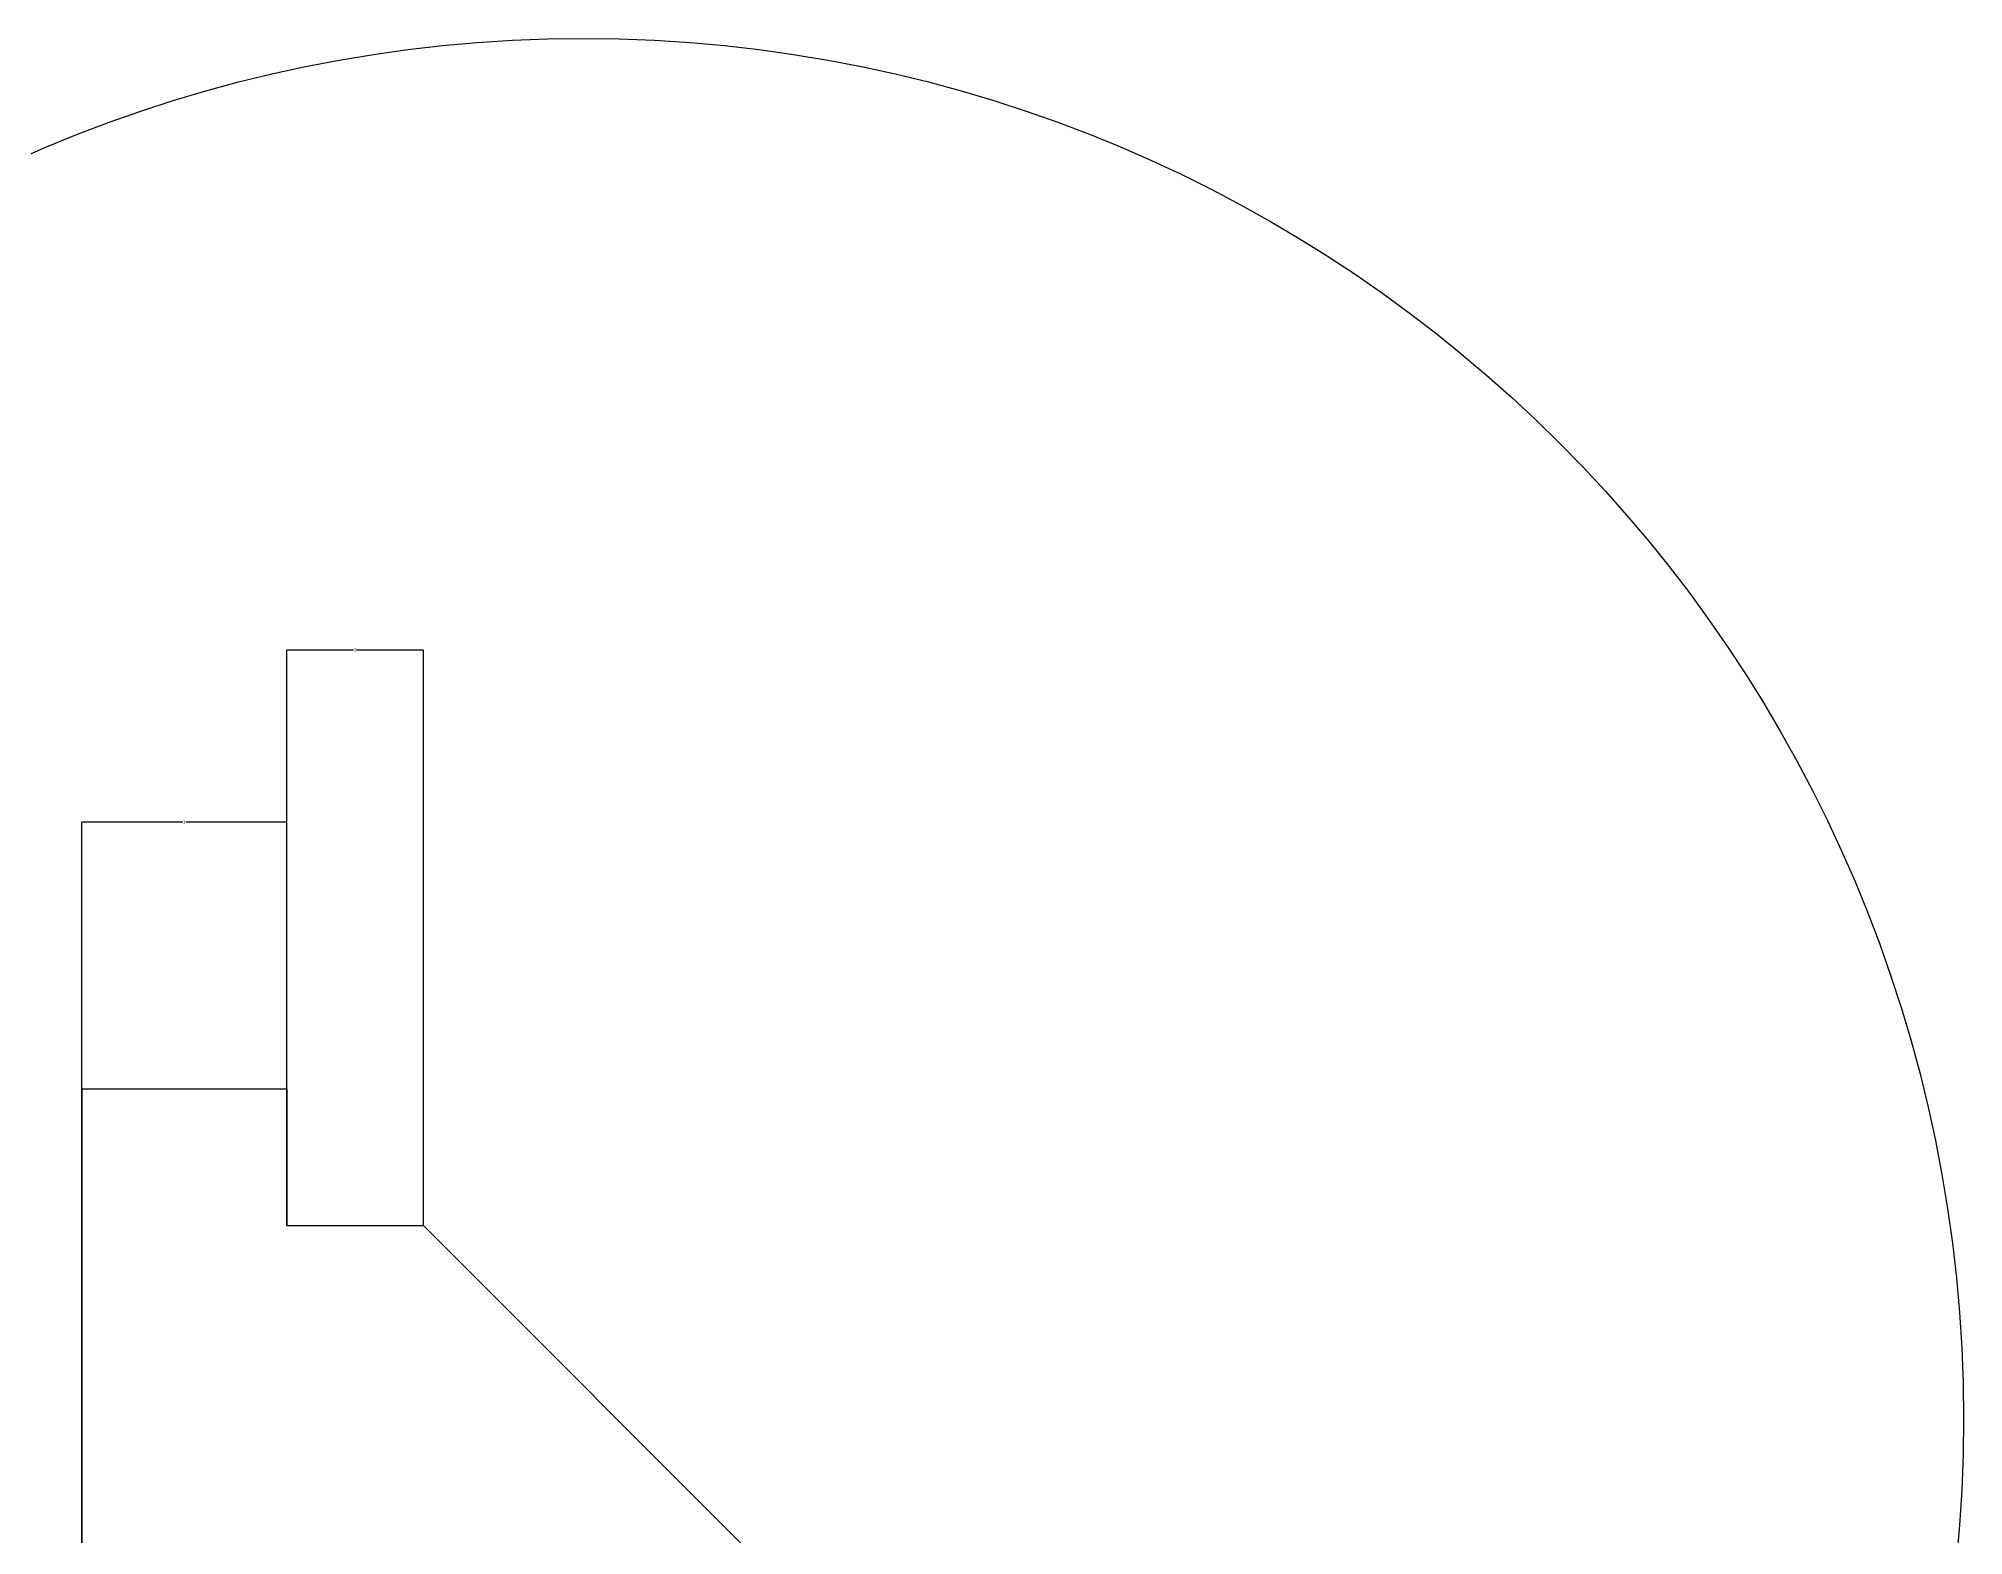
# Model space of a CAD drawing. Header units: metres. Extents: x -108198 to -106193, y -85199 to -82777.
# Drawn here: x -106964 to -106363, y -83244 to -82777 of the extents above; entities that cross this region are included whole.
import ezdxf

# ---------------------------------------------------------------- set-up
doc = ezdxf.new("R2010")
doc.units = ezdxf.units.M
for name, color, linetype in [('10', 8, 'Continuous'), ('16', 3, 'Continuous'), ('19', 8, 'Continuous'), ('7', 7, 'Continuous')]:
    doc.layers.add(name, color=color, linetype=linetype)
doc.dimstyles.get("Standard").update_dxf_attribs({"dimtxt": 2.5, "dimasz": 2.5, "dimexe": 1.25, "dimexo": 0.625, "dimtad": 1, "dimcen": 2.5, "dimazin": 3, "dimtfac": 1, "dimtmove": 0, "dimatfit": 3})

# ---------------------------------------------------------------- blocks, each defined once
blk = doc.blocks.new('_CLOSEDFILLED')
at = {"color": 0, "linetype": 'BYBLOCK'}
blk.add_solid([(-1, 0.2), (0, 0), (-1, -0.2)], dxfattribs=at)
blk = doc.blocks.new('*D6')
for p, q in [((-106886.69, -83147.31), (-106886.69, -82967.49)), ((-106886.44, -82967.49), (-106865.855, -82967.49)), ((-106864.855, -82967.49), (-106844.27, -82967.49)), ((-106844.02, -83147.31), (-106844.02, -82967.49))]:
    blk.add_line(p, q)
at = {"layer": 'Defpoints'}
for p in [(-106886.69, -82967.49), (-106886.69, -83147.31), (-106844.02, -83147.31)]:
    blk.add_point(p, dxfattribs=at)
at = {"layer": '7', "xscale": 0.25, "yscale": 0.25, "rotation": 180}
blk.add_blockref('_CLOSEDFILLED', (-106886.69, -82967.49), dxfattribs=at)
at = {"layer": '7', "xscale": 0.25, "yscale": 0.25}
blk.add_blockref('_CLOSEDFILLED', (-106844.02, -82967.49), dxfattribs=at)
at = {"layer": '7', "insert": (-106865.355, -82967.49), "char_height": 1, "attachment_point": 5}
blk.add_mtext('2', dxfattribs=at)
blk = doc.blocks.new('*D7')
for p, q in [((-106950.69, -83142.95), (-106950.69, -83021.26)), ((-106950.44, -83021.26), (-106919.19, -83021.26)), ((-106918.19, -83021.26), (-106886.94, -83021.26)), ((-106886.69, -83104.64), (-106886.69, -83021.26))]:
    blk.add_line(p, q)
at = {"layer": 'Defpoints'}
for p in [(-106950.69, -83021.26), (-106886.69, -83104.64), (-106950.69, -83142.95)]:
    blk.add_point(p, dxfattribs=at)
at = {"layer": '7', "xscale": 0.25, "yscale": 0.25, "rotation": 180}
blk.add_blockref('_CLOSEDFILLED', (-106950.69, -83021.26), dxfattribs=at)
at = {"layer": '7', "xscale": 0.25, "yscale": 0.25}
blk.add_blockref('_CLOSEDFILLED', (-106886.69, -83021.26), dxfattribs=at)
at = {"layer": '7', "insert": (-106918.69, -83021.26), "char_height": 1, "attachment_point": 5}
blk.add_mtext('3', dxfattribs=at)

msp = doc.modelspace()

# ---------------------------------------------------------------- hatches: boundary and pattern name
at = {"layer": '10'}
h = msp.add_hatch(dxfattribs=at)
h.set_pattern_fill('AR-RROOF', scale=128)
h.paths.add_polyline_path([(-106844.02, -83147.31), (-106886.69, -83147.31), (-106886.69, -83104.64), (-106950.69, -83104.64), (-106950.69, -83360.64), (-106694.69, -83360.64), (-106694.69, -83296.64), (-106737.35, -83296.64), (-106737.35, -83253.97)])

# ---------------------------------------------------------------- linework, layer by layer
msp.add_lwpolyline([(-106737.35, -83253.97), (-106737.35, -83296.64), (-106694.69, -83296.64), (-106694.69, -83360.64), (-106950.69, -83360.64), (-106950.69, -83104.64), (-106886.69, -83104.64), (-106886.69, -83147.31), (-106844.02, -83147.31)], close=True)
at = {"layer": '16'}
msp.add_line((-106950.69, -83104.64), (-106950.69, -83541.38), dxfattribs=at)
at = {"layer": '19'}
msp.add_lwpolyline([(-106362.96, -83207.66, -1), (-107225.03, -83207.66, -1)], format="xyb", close=True, dxfattribs=at)

# ---------------------------------------------------------------- dimensions: what is measured, and where the dimension line sits
at = {"layer": '7'}
for base, p1, p2, text, picture, middle in [((-106886.69, -82967.49), (-106886.69, -83147.31), (-106844.02, -83147.31), '2', '*D6', (-106865.355, -82967.49)), ((-106950.69, -83021.26), (-106950.69, -83142.95), (-106886.69, -83104.64), '3', '*D7', (-106918.69, -83021.26))]:
    dim = msp.add_linear_dim(base=base, p1=p1, p2=p2, text=text, dimstyle='Standard', dxfattribs=at)
    dim.commit()
    dim.dimension.update_dxf_attribs({"geometry": picture, "text_midpoint": middle})

doc.saveas('drawing.dxf')
